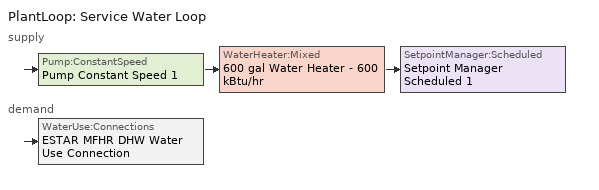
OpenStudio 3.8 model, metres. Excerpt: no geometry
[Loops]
PlantLoop 'Service Water Loop'
 supply: Pump:ConstantSpeed 'Pump Constant Speed 1' > WaterHeater:Mixed '600 gal Water Heater - 600 kBtu/hr' > SetpointManager:Scheduled 'Setpoint Manager Scheduled 1'
 demand: WaterUse:Connections 'ESTAR MFHR DHW Water Use Connection'
[SizingPeriod:DesignDay] Daily Dry-Bulb Temperature Range {deltaC}=9.3; Barometric Pressure {Pa}=100893; Wind Speed {m/s}=4.9; Wind Direction {deg}=220; Rain Indicator=No; Snow Indicator=No; Day of Month=21; Month=7; Day Type=SummerDesignDay; Daylight Saving Time Indicator=No; Dry-Bulb Temperature Range Modifier Type=DefaultMultipliers; Solar Model Indicator=ASHRAETau; ASHRAE Clear Sky Optical Depth for Beam Irradiance=0.465; ASHRAE Clear Sky Optical Depth for Diffuse Irradiance=1.966
Name | Maximum Dry-Bulb Temperature {C} | Humidity Condition Type | Wetbulb or DewPoint at Maximum Dry-Bulb {C} | Enthalpy at Maximum Dry-Bulb {J/kg}
Montreal Int'l Ann Clg .4% Condns WB=>MDB | 28.1 | Wetbulb | 23.2
Montreal Int'l Ann Clg .4% Condns DP=>MDB | 26 | Dewpoint | 21.6
Montreal Int'l Ann Clg .4% Condns Enth=>MDB | 28.1 | Enthalpy | 23 | 69300
[Zone equipment]
Thermal Zone 29: Elec Baseboard 37, PTHP 37
Thermal Zone 30: Elec Baseboard 46, PTHP 46
Thermal Zone 31: Elec Baseboard 50, PTHP 50
Thermal Zone 32: Elec Baseboard 41, PTHP 41
Thermal Zone 33: Elec Baseboard 51, PTHP 51
Thermal Zone 34: Elec Baseboard 38, PTHP 38
Thermal Zone 35: Elec Baseboard 39, PTHP 39
Thermal Zone 36: Elec Baseboard 8, PTHP 8
Thermal Zone 37: Elec Baseboard 14, PTHP 14
Thermal Zone 38: Elec Baseboard 2, PTHP 2
Thermal Zone 39: Elec Baseboard 3, PTHP 3
Thermal Zone 40: Elec Baseboard 19, PTHP 19
Thermal Zone 41: Elec Baseboard 11, PTHP 11
Thermal Zone 42: Elec Baseboard 5, PTHP 5
Thermal Zone 43: Elec Baseboard 6, PTHP 6
Thermal Zone 44: Elec Baseboard 13, PTHP 13
Thermal Zone 45: Elec Baseboard 9, PTHP 9
Thermal Zone 46: Elec Baseboard 12, PTHP 12
Thermal Zone 47: Elec Baseboard 7, PTHP 7
Thermal Zone 48: Elec Baseboard 16, PTHP 16
Thermal Zone 49: Elec Baseboard 15, PTHP 15
Thermal Zone 50: Elec Baseboard 17, PTHP 17
Thermal Zone 51: Elec Baseboard 4, PTHP 4
Thermal Zone 52: Elec Baseboard 1, PTHP 1
Thermal Zone 53: Elec Baseboard 10, PTHP 10
Thermal Zone 54: Elec Baseboard 20, PTHP 20
Thermal Zone 55: Elec Baseboard 18, PTHP 18
[WaterUse:Equipment:Definition]
Whole Building Water Equipment Definition - 100 units 200 occupants 1: Peak Flow Rate {m3/s}=0.000525124; Target Temperature Schedule=SHW_Temperature_140F; Sensible Fraction Schedule=Fraction Sensible - 0.2 1; Latent Fraction Schedule=Fraction Sensible - 0.05 1
[ZoneHVAC:Baseboard:Convective:Electric] Availability Schedule=Always On Discrete hvac_library; Nominal Capacity {W}=autosize; Efficiency=1
Elec Baseboard; Elec Baseboard 1; Elec Baseboard 2; Elec Baseboard 3; Elec Baseboard 4; Elec Baseboard 5; Elec Baseboard 6; Elec Baseboard 7; Elec Baseboard 8; Elec Baseboard 9; Elec Baseboard 10; Elec Baseboard 11; Elec Baseboard 12; Elec Baseboard 13; Elec Baseboard 14; Elec Baseboard 15; Elec Baseboard 16; Elec Baseboard 17; Elec Baseboard 18; Elec Baseboard 19; Elec Baseboard 20; Elec Baseboard 21; Elec Baseboard 22; Elec Baseboard 23; Elec Baseboard 24; Elec Baseboard 25; Elec Baseboard 26; Elec Baseboard 27; Elec Baseboard 28; Elec Baseboard 29; Elec Baseboard 30; Elec Baseboard 31; Elec Baseboard 32; Elec Baseboard 33; Elec Baseboard 34; Elec Baseboard 35; Elec Baseboard 36; Elec Baseboard 37; Elec Baseboard 38; Elec Baseboard 39; Elec Baseboard 40; Elec Baseboard 41; Elec Baseboard 42; Elec Baseboard 43; Elec Baseboard 44; Elec Baseboard 45; Elec Baseboard 46; Elec Baseboard 47; Elec Baseboard 48; Elec Baseboard 49; Elec Baseboard 50; Elec Baseboard 51; Elec Baseboard 52; Elec Baseboard 53; Elec Baseboard 54
[ZoneHVAC:PackagedTerminalHeatPump] Availability Schedule=Always On Discrete hvac_library; Supply Air Flow Rate During Cooling Operation {m3/s}=Autosize; Supply Air Flow Rate During Heating Operation {m3/s}=Autosize; Supply Air Flow Rate When No Cooling or Heating is Needed {m3/s}=Autosize; No Load Supply Air Flow Rate Control Set To Low Speed=Yes; Outdoor Air Flow Rate During Cooling Operation {m3/s}=Autosize; Outdoor Air Flow Rate During Heating Operation {m3/s}=Autosize; Outdoor Air Flow Rate When No Cooling or Heating is Needed {m3/s}=Autosize; Maximum Supply Air Temperature from Supplemental Heater {C}=Autosize; Supply Air Fan Operating Mode Schedule=Always On Discrete hvac_library
Name | Supply Air Fan | Heating Coil | Cooling Coil | Supplemental Heating Coil
PTHP | PTHP CV Fan | PTHP 1 Spd DX Htg Coil | PTHP 1 Spd DX Clg Coil | PTHP Elec Htg Backup Coil
PTHP 1 | PTHP CV Fan 1 | PTHP 1 Spd DX Htg Coil 1 | PTHP 1 Spd DX Clg Coil 1 | PTHP Elec Htg Backup Coil 1
PTHP 2 | PTHP CV Fan 2 | PTHP 1 Spd DX Htg Coil 2 | PTHP 1 Spd DX Clg Coil 2 | PTHP Elec Htg Backup Coil 2
PTHP 3 | PTHP CV Fan 3 | PTHP 1 Spd DX Htg Coil 3 | PTHP 1 Spd DX Clg Coil 3 | PTHP Elec Htg Backup Coil 3
PTHP 4 | PTHP CV Fan 4 | PTHP 1 Spd DX Htg Coil 4 | PTHP 1 Spd DX Clg Coil 4 | PTHP Elec Htg Backup Coil 4
PTHP 5 | PTHP CV Fan 5 | PTHP 1 Spd DX Htg Coil 5 | PTHP 1 Spd DX Clg Coil 5 | PTHP Elec Htg Backup Coil 5
PTHP 6 | PTHP CV Fan 6 | PTHP 1 Spd DX Htg Coil 6 | PTHP 1 Spd DX Clg Coil 6 | PTHP Elec Htg Backup Coil 6
PTHP 7 | PTHP CV Fan 7 | PTHP 1 Spd DX Htg Coil 7 | PTHP 1 Spd DX Clg Coil 7 | PTHP Elec Htg Backup Coil 7
PTHP 8 | PTHP CV Fan 8 | PTHP 1 Spd DX Htg Coil 8 | PTHP 1 Spd DX Clg Coil 8 | PTHP Elec Htg Backup Coil 8
PTHP 9 | PTHP CV Fan 9 | PTHP 1 Spd DX Htg Coil 9 | PTHP 1 Spd DX Clg Coil 9 | PTHP Elec Htg Backup Coil 9
PTHP 10 | PTHP CV Fan 10 | PTHP 1 Spd DX Htg Coil 10 | PTHP 1 Spd DX Clg Coil 10 | PTHP Elec Htg Backup Coil 10
PTHP 11 | PTHP CV Fan 11 | PTHP 1 Spd DX Htg Coil 11 | PTHP 1 Spd DX Clg Coil 11 | PTHP Elec Htg Backup Coil 11
PTHP 12 | PTHP CV Fan 12 | PTHP 1 Spd DX Htg Coil 12 | PTHP 1 Spd DX Clg Coil 12 | PTHP Elec Htg Backup Coil 12
PTHP 13 | PTHP CV Fan 13 | PTHP 1 Spd DX Htg Coil 13 | PTHP 1 Spd DX Clg Coil 13 | PTHP Elec Htg Backup Coil 13
PTHP 14 | PTHP CV Fan 14 | PTHP 1 Spd DX Htg Coil 14 | PTHP 1 Spd DX Clg Coil 14 | PTHP Elec Htg Backup Coil 14
PTHP 15 | PTHP CV Fan 15 | PTHP 1 Spd DX Htg Coil 15 | PTHP 1 Spd DX Clg Coil 15 | PTHP Elec Htg Backup Coil 15
PTHP 16 | PTHP CV Fan 16 | PTHP 1 Spd DX Htg Coil 16 | PTHP 1 Spd DX Clg Coil 16 | PTHP Elec Htg Backup Coil 16
PTHP 17 | PTHP CV Fan 17 | PTHP 1 Spd DX Htg Coil 17 | PTHP 1 Spd DX Clg Coil 17 | PTHP Elec Htg Backup Coil 17
PTHP 18 | PTHP CV Fan 18 | PTHP 1 Spd DX Htg Coil 18 | PTHP 1 Spd DX Clg Coil 18 | PTHP Elec Htg Backup Coil 18
PTHP 19 | PTHP CV Fan 19 | PTHP 1 Spd DX Htg Coil 19 | PTHP 1 Spd DX Clg Coil 19 | PTHP Elec Htg Backup Coil 19
PTHP 20 | PTHP CV Fan 20 | PTHP 1 Spd DX Htg Coil 20 | PTHP 1 Spd DX Clg Coil 20 | PTHP Elec Htg Backup Coil 20
PTHP 21 | PTHP CV Fan 21 | PTHP 1 Spd DX Htg Coil 21 | PTHP 1 Spd DX Clg Coil 21 | PTHP Elec Htg Backup Coil 21
PTHP 22 | PTHP CV Fan 22 | PTHP 1 Spd DX Htg Coil 22 | PTHP 1 Spd DX Clg Coil 22 | PTHP Elec Htg Backup Coil 22
PTHP 23 | PTHP CV Fan 23 | PTHP 1 Spd DX Htg Coil 23 | PTHP 1 Spd DX Clg Coil 23 | PTHP Elec Htg Backup Coil 23
PTHP 24 | PTHP CV Fan 24 | PTHP 1 Spd DX Htg Coil 24 | PTHP 1 Spd DX Clg Coil 24 | PTHP Elec Htg Backup Coil 24
PTHP 25 | PTHP CV Fan 25 | PTHP 1 Spd DX Htg Coil 25 | PTHP 1 Spd DX Clg Coil 25 | PTHP Elec Htg Backup Coil 25
PTHP 26 | PTHP CV Fan 26 | PTHP 1 Spd DX Htg Coil 26 | PTHP 1 Spd DX Clg Coil 26 | PTHP Elec Htg Backup Coil 26
PTHP 27 | PTHP CV Fan 27 | PTHP 1 Spd DX Htg Coil 27 | PTHP 1 Spd DX Clg Coil 27 | PTHP Elec Htg Backup Coil 27
PTHP 28 | PTHP CV Fan 28 | PTHP 1 Spd DX Htg Coil 28 | PTHP 1 Spd DX Clg Coil 28 | PTHP Elec Htg Backup Coil 28
PTHP 29 | PTHP CV Fan 29 | PTHP 1 Spd DX Htg Coil 29 | PTHP 1 Spd DX Clg Coil 29 | PTHP Elec Htg Backup Coil 29
PTHP 30 | PTHP CV Fan 30 | PTHP 1 Spd DX Htg Coil 30 | PTHP 1 Spd DX Clg Coil 30 | PTHP Elec Htg Backup Coil 30
PTHP 31 | PTHP CV Fan 31 | PTHP 1 Spd DX Htg Coil 31 | PTHP 1 Spd DX Clg Coil 31 | PTHP Elec Htg Backup Coil 31
PTHP 32 | PTHP CV Fan 32 | PTHP 1 Spd DX Htg Coil 32 | PTHP 1 Spd DX Clg Coil 32 | PTHP Elec Htg Backup Coil 32
PTHP 33 | PTHP CV Fan 33 | PTHP 1 Spd DX Htg Coil 33 | PTHP 1 Spd DX Clg Coil 33 | PTHP Elec Htg Backup Coil 33
PTHP 34 | PTHP CV Fan 34 | PTHP 1 Spd DX Htg Coil 34 | PTHP 1 Spd DX Clg Coil 34 | PTHP Elec Htg Backup Coil 34
PTHP 35 | PTHP CV Fan 35 | PTHP 1 Spd DX Htg Coil 35 | PTHP 1 Spd DX Clg Coil 35 | PTHP Elec Htg Backup Coil 35
PTHP 36 | PTHP CV Fan 36 | PTHP 1 Spd DX Htg Coil 36 | PTHP 1 Spd DX Clg Coil 36 | PTHP Elec Htg Backup Coil 36
PTHP 37 | PTHP CV Fan 37 | PTHP 1 Spd DX Htg Coil 37 | PTHP 1 Spd DX Clg Coil 37 | PTHP Elec Htg Backup Coil 37
PTHP 38 | PTHP CV Fan 38 | PTHP 1 Spd DX Htg Coil 38 | PTHP 1 Spd DX Clg Coil 38 | PTHP Elec Htg Backup Coil 38
PTHP 39 | PTHP CV Fan 39 | PTHP 1 Spd DX Htg Coil 39 | PTHP 1 Spd DX Clg Coil 39 | PTHP Elec Htg Backup Coil 39
PTHP 40 | PTHP CV Fan 40 | PTHP 1 Spd DX Htg Coil 40 | PTHP 1 Spd DX Clg Coil 40 | PTHP Elec Htg Backup Coil 40
PTHP 41 | PTHP CV Fan 41 | PTHP 1 Spd DX Htg Coil 41 | PTHP 1 Spd DX Clg Coil 41 | PTHP Elec Htg Backup Coil 41
PTHP 42 | PTHP CV Fan 42 | PTHP 1 Spd DX Htg Coil 42 | PTHP 1 Spd DX Clg Coil 42 | PTHP Elec Htg Backup Coil 42
PTHP 43 | PTHP CV Fan 43 | PTHP 1 Spd DX Htg Coil 43 | PTHP 1 Spd DX Clg Coil 43 | PTHP Elec Htg Backup Coil 43
PTHP 44 | PTHP CV Fan 44 | PTHP 1 Spd DX Htg Coil 44 | PTHP 1 Spd DX Clg Coil 44 | PTHP Elec Htg Backup Coil 44
PTHP 45 | PTHP CV Fan 45 | PTHP 1 Spd DX Htg Coil 45 | PTHP 1 Spd DX Clg Coil 45 | PTHP Elec Htg Backup Coil 45
PTHP 46 | PTHP CV Fan 46 | PTHP 1 Spd DX Htg Coil 46 | PTHP 1 Spd DX Clg Coil 46 | PTHP Elec Htg Backup Coil 46
PTHP 47 | PTHP CV Fan 47 | PTHP 1 Spd DX Htg Coil 47 | PTHP 1 Spd DX Clg Coil 47 | PTHP Elec Htg Backup Coil 47
PTHP 48 | PTHP CV Fan 48 | PTHP 1 Spd DX Htg Coil 48 | PTHP 1 Spd DX Clg Coil 48 | PTHP Elec Htg Backup Coil 48
PTHP 49 | PTHP CV Fan 49 | PTHP 1 Spd DX Htg Coil 49 | PTHP 1 Spd DX Clg Coil 49 | PTHP Elec Htg Backup Coil 49
PTHP 50 | PTHP CV Fan 50 | PTHP 1 Spd DX Htg Coil 50 | PTHP 1 Spd DX Clg Coil 50 | PTHP Elec Htg Backup Coil 50
PTHP 51 | PTHP CV Fan 51 | PTHP 1 Spd DX Htg Coil 51 | PTHP 1 Spd DX Clg Coil 51 | PTHP Elec Htg Backup Coil 51
PTHP 52 | PTHP CV Fan 52 | PTHP 1 Spd DX Htg Coil 52 | PTHP 1 Spd DX Clg Coil 52 | PTHP Elec Htg Backup Coil 52
PTHP 53 | PTHP CV Fan 53 | PTHP 1 Spd DX Htg Coil 53 | PTHP 1 Spd DX Clg Coil 53 | PTHP Elec Htg Backup Coil 53
PTHP 54 | PTHP CV Fan 54 | PTHP 1 Spd DX Htg Coil 54 | PTHP 1 Spd DX Clg Coil 54 | PTHP Elec Htg Backup Coil 54
[Fan:ConstantVolume] Availability Schedule=Always On Discrete hvac_library; Maximum Flow Rate {m3/s}=AutoSize
PTHP CV Fan; PTHP CV Fan 1; PTHP CV Fan 2; PTHP CV Fan 3; PTHP CV Fan 4; PTHP CV Fan 5; PTHP CV Fan 6; PTHP CV Fan 7; PTHP CV Fan 8; PTHP CV Fan 9; PTHP CV Fan 10; PTHP CV Fan 11; PTHP CV Fan 12; PTHP CV Fan 13; PTHP CV Fan 14; PTHP CV Fan 15; PTHP CV Fan 16; PTHP CV Fan 17; PTHP CV Fan 18; PTHP CV Fan 19; PTHP CV Fan 20; PTHP CV Fan 21; PTHP CV Fan 22; PTHP CV Fan 23; PTHP CV Fan 24; PTHP CV Fan 25; PTHP CV Fan 26; PTHP CV Fan 27; PTHP CV Fan 28; PTHP CV Fan 29; PTHP CV Fan 30; PTHP CV Fan 31; PTHP CV Fan 32; PTHP CV Fan 33; PTHP CV Fan 34; PTHP CV Fan 35; PTHP CV Fan 36; PTHP CV Fan 37; PTHP CV Fan 38; PTHP CV Fan 39; PTHP CV Fan 40; PTHP CV Fan 41; PTHP CV Fan 42; PTHP CV Fan 43; PTHP CV Fan 44; PTHP CV Fan 45; PTHP CV Fan 46; PTHP CV Fan 47; PTHP CV Fan 48; PTHP CV Fan 49; PTHP CV Fan 50; PTHP CV Fan 51; PTHP CV Fan 52; PTHP CV Fan 53; PTHP CV Fan 54
[Coil:Heating:DX:SingleSpeed] Availability Schedule=Always On Discrete hvac_library; Rated Total Heating Capacity {W}=2.22045e-16; Rated COP {W/W}=5; Rated Air Flow Rate {m3/s}=Autosize; Rated Supply Fan Power Per Volume Flow Rate 2017 {W/(m3/s)}=773.3; Rated Supply Fan Power Per Volume Flow Rate 2023 {W/(m3/s)}=934.4; Total Heating Capacity Function of Temperature Curve=OS:Curve:Biquadratic 11; Total Heating Capacity Function of Flow Fraction Curve=OS:Curve:Quadratic 14; Energy Input Ratio Function of Temperature Curve=OS:Curve:Biquadratic 12; Energy Input Ratio Function of Flow Fraction Curve=OS:Curve:Quadratic 15; Part Load Fraction Correlation Curve=OS:Curve:Quadratic 16; Defrost Strategy=Resistive; Defrost Control=Timed; Defrost Time Period Fraction=0.166667; Resistive Defrost Heater Capacity {W}=2000
PTHP 1 Spd DX Htg Coil; PTHP 1 Spd DX Htg Coil 1; PTHP 1 Spd DX Htg Coil 2; PTHP 1 Spd DX Htg Coil 3; PTHP 1 Spd DX Htg Coil 4; PTHP 1 Spd DX Htg Coil 5; PTHP 1 Spd DX Htg Coil 6; PTHP 1 Spd DX Htg Coil 7; PTHP 1 Spd DX Htg Coil 8; PTHP 1 Spd DX Htg Coil 9; PTHP 1 Spd DX Htg Coil 10; PTHP 1 Spd DX Htg Coil 11; PTHP 1 Spd DX Htg Coil 12; PTHP 1 Spd DX Htg Coil 13; PTHP 1 Spd DX Htg Coil 14; PTHP 1 Spd DX Htg Coil 15; PTHP 1 Spd DX Htg Coil 16; PTHP 1 Spd DX Htg Coil 17; PTHP 1 Spd DX Htg Coil 18; PTHP 1 Spd DX Htg Coil 19; PTHP 1 Spd DX Htg Coil 20; PTHP 1 Spd DX Htg Coil 21; PTHP 1 Spd DX Htg Coil 22; PTHP 1 Spd DX Htg Coil 23; PTHP 1 Spd DX Htg Coil 24; PTHP 1 Spd DX Htg Coil 25; PTHP 1 Spd DX Htg Coil 26; PTHP 1 Spd DX Htg Coil 27; PTHP 1 Spd DX Htg Coil 28; PTHP 1 Spd DX Htg Coil 29; PTHP 1 Spd DX Htg Coil 30; PTHP 1 Spd DX Htg Coil 31; PTHP 1 Spd DX Htg Coil 32; PTHP 1 Spd DX Htg Coil 33; PTHP 1 Spd DX Htg Coil 34; PTHP 1 Spd DX Htg Coil 35; PTHP 1 Spd DX Htg Coil 36; PTHP 1 Spd DX Htg Coil 37; PTHP 1 Spd DX Htg Coil 38; PTHP 1 Spd DX Htg Coil 39; PTHP 1 Spd DX Htg Coil 40; PTHP 1 Spd DX Htg Coil 41; PTHP 1 Spd DX Htg Coil 42; PTHP 1 Spd DX Htg Coil 43; PTHP 1 Spd DX Htg Coil 44; PTHP 1 Spd DX Htg Coil 45; PTHP 1 Spd DX Htg Coil 46; PTHP 1 Spd DX Htg Coil 47; PTHP 1 Spd DX Htg Coil 48; PTHP 1 Spd DX Htg Coil 49; PTHP 1 Spd DX Htg Coil 50; PTHP 1 Spd DX Htg Coil 51; PTHP 1 Spd DX Htg Coil 52; PTHP 1 Spd DX Htg Coil 53; PTHP 1 Spd DX Htg Coil 54
[Coil:Cooling:DX:SingleSpeed] Availability Schedule=Always On Discrete hvac_library; Rated Total Cooling Capacity {W}=Autosize; Rated Sensible Heat Ratio=Autosize; Rated COP {W/W}=3; Rated Air Flow Rate {m3/s}=Autosize; Rated Evaporator Fan Power Per Volume Flow Rate 2017 {W/(m3/s)}=773.3; Rated Evaporator Fan Power Per Volume Flow Rate 2023 {W/(m3/s)}=934.4; Total Cooling Capacity Function of Temperature Curve=OS:Curve:Biquadratic 9; Total Cooling Capacity Function of Flow Fraction Curve=OS:Curve:Quadratic 11; Energy Input Ratio Function of Temperature Curve=OS:Curve:Biquadratic 10; Energy Input Ratio Function of Flow Fraction Curve=OS:Curve:Quadratic 12; Part Load Fraction Correlation Curve=OS:Curve:Quadratic 13; Minimum Outdoor Dry-Bulb Temperature for Compressor Operation {C}=-25; Nominal Time for Condensate Removal to Begin {s}=0; Ratio of Initial Moisture Evaporation Rate and Steady State Latent Capacity=0; Maximum Cycling Rate {cycles/hr}=0; Latent Capacity Time Constant {s}=0; Condenser Type=AirCooled; Evaporative Condenser Effectiveness=0; Evaporative Condenser Air Flow Rate {m3/s}=Autosize; Evaporative Condenser Pump Rated Power Consumption {W}=Autosize; Crankcase Heater Capacity {W}=0; Maximum Outdoor Dry-Bulb Temperature for Crankcase Heater Operation {C}=0; Basin Heater Capacity {W/K}=0; Basin Heater Setpoint Temperature {C}=10
PTHP 1 Spd DX Clg Coil; PTHP 1 Spd DX Clg Coil 1; PTHP 1 Spd DX Clg Coil 2; PTHP 1 Spd DX Clg Coil 3; PTHP 1 Spd DX Clg Coil 4; PTHP 1 Spd DX Clg Coil 5; PTHP 1 Spd DX Clg Coil 6; PTHP 1 Spd DX Clg Coil 7; PTHP 1 Spd DX Clg Coil 8; PTHP 1 Spd DX Clg Coil 9; PTHP 1 Spd DX Clg Coil 10; PTHP 1 Spd DX Clg Coil 11; PTHP 1 Spd DX Clg Coil 12; PTHP 1 Spd DX Clg Coil 13; PTHP 1 Spd DX Clg Coil 14; PTHP 1 Spd DX Clg Coil 15; PTHP 1 Spd DX Clg Coil 16; PTHP 1 Spd DX Clg Coil 17; PTHP 1 Spd DX Clg Coil 18; PTHP 1 Spd DX Clg Coil 19; PTHP 1 Spd DX Clg Coil 20; PTHP 1 Spd DX Clg Coil 21; PTHP 1 Spd DX Clg Coil 22; PTHP 1 Spd DX Clg Coil 23; PTHP 1 Spd DX Clg Coil 24; PTHP 1 Spd DX Clg Coil 25; PTHP 1 Spd DX Clg Coil 26; PTHP 1 Spd DX Clg Coil 27; PTHP 1 Spd DX Clg Coil 28; PTHP 1 Spd DX Clg Coil 29; PTHP 1 Spd DX Clg Coil 30; PTHP 1 Spd DX Clg Coil 31; PTHP 1 Spd DX Clg Coil 32; PTHP 1 Spd DX Clg Coil 33; PTHP 1 Spd DX Clg Coil 34; PTHP 1 Spd DX Clg Coil 35; PTHP 1 Spd DX Clg Coil 36; PTHP 1 Spd DX Clg Coil 37; PTHP 1 Spd DX Clg Coil 38; PTHP 1 Spd DX Clg Coil 39; PTHP 1 Spd DX Clg Coil 40; PTHP 1 Spd DX Clg Coil 41; PTHP 1 Spd DX Clg Coil 42; PTHP 1 Spd DX Clg Coil 43; PTHP 1 Spd DX Clg Coil 44; PTHP 1 Spd DX Clg Coil 45; PTHP 1 Spd DX Clg Coil 46; PTHP 1 Spd DX Clg Coil 47; PTHP 1 Spd DX Clg Coil 48; PTHP 1 Spd DX Clg Coil 49; PTHP 1 Spd DX Clg Coil 50; PTHP 1 Spd DX Clg Coil 51; PTHP 1 Spd DX Clg Coil 52; PTHP 1 Spd DX Clg Coil 53; PTHP 1 Spd DX Clg Coil 54
[Coil:Heating:Electric] Availability Schedule=Always On Discrete hvac_library
PTHP Elec Htg Backup Coil; PTHP Elec Htg Backup Coil 1; PTHP Elec Htg Backup Coil 2; PTHP Elec Htg Backup Coil 3; PTHP Elec Htg Backup Coil 4; PTHP Elec Htg Backup Coil 5; PTHP Elec Htg Backup Coil 6; PTHP Elec Htg Backup Coil 7; PTHP Elec Htg Backup Coil 8; PTHP Elec Htg Backup Coil 9; PTHP Elec Htg Backup Coil 10; PTHP Elec Htg Backup Coil 11; PTHP Elec Htg Backup Coil 12; PTHP Elec Htg Backup Coil 13; PTHP Elec Htg Backup Coil 14; PTHP Elec Htg Backup Coil 15; PTHP Elec Htg Backup Coil 16; PTHP Elec Htg Backup Coil 17; PTHP Elec Htg Backup Coil 18; PTHP Elec Htg Backup Coil 19; PTHP Elec Htg Backup Coil 20; PTHP Elec Htg Backup Coil 21; PTHP Elec Htg Backup Coil 22; PTHP Elec Htg Backup Coil 23; PTHP Elec Htg Backup Coil 24; PTHP Elec Htg Backup Coil 25; PTHP Elec Htg Backup Coil 26; PTHP Elec Htg Backup Coil 27; PTHP Elec Htg Backup Coil 28; PTHP Elec Htg Backup Coil 29; PTHP Elec Htg Backup Coil 30; PTHP Elec Htg Backup Coil 31; PTHP Elec Htg Backup Coil 32; PTHP Elec Htg Backup Coil 33; PTHP Elec Htg Backup Coil 34; PTHP Elec Htg Backup Coil 35; PTHP Elec Htg Backup Coil 36; PTHP Elec Htg Backup Coil 37; PTHP Elec Htg Backup Coil 38; PTHP Elec Htg Backup Coil 39; PTHP Elec Htg Backup Coil 40; PTHP Elec Htg Backup Coil 41; PTHP Elec Htg Backup Coil 42; PTHP Elec Htg Backup Coil 43; PTHP Elec Htg Backup Coil 44; PTHP Elec Htg Backup Coil 45; PTHP Elec Htg Backup Coil 46; PTHP Elec Htg Backup Coil 47; PTHP Elec Htg Backup Coil 48; PTHP Elec Htg Backup Coil 49; PTHP Elec Htg Backup Coil 50; PTHP Elec Htg Backup Coil 51; PTHP Elec Htg Backup Coil 52; PTHP Elec Htg Backup Coil 53; PTHP Elec Htg Backup Coil 54
[WaterUse:Connections] Hot Water Supply Temperature Schedule=MURB hot water equipment schedule; Cold Water Supply Temperature Schedule=Cold water temperature
Name | Drain Water Heat Exchanger Type | Drain Water Heat Exchanger Destination | Water Use Equipment Name 1
Water Use Connection
ESTAR MFHR DHW Water Use Connection | None | Plant | ESTAR MFHR Whole Building Water Use Equipment
[PlantLoop]
Service Water Loop: Glycol Concentration=0; Maximum Loop Temperature {C}=60; Minimum Loop Temperature {C}=10; Plant Loop Volume {m3}=Autocalculate; Load Distribution Scheme=Optimal
[Sizing:Plant]
Service Water Loop: Loop Type=Heating; Design Loop Exit Temperature {C}=60; Loop Design Temperature Difference {deltaC}=5; Sizing Option=NonCoincident; Zone Timesteps in Averaging Window=1; Coincident Sizing Factor Mode=None
[SetpointManager:Scheduled]
Setpoint Manager Scheduled 1: Control Variable=Temperature; Schedule=SHW_Temperature_140F
[Pump:ConstantSpeed]
Pump Constant Speed 1: Rated Flow Rate {m3/s}=autosize; Rated Pump Head {Pa}=29891; Rated Power Consumption {W}=autosize; Motor Efficiency=0.9; Fraction of Motor Inefficiencies to Fluid Stream=0; Pump Control Type=Intermittent; Design Power Sizing Method=PowerPerFlowPerPressure; Design Electric Power per Unit Flow Rate {W/(m3/s)}=348701.1; Design Shaft Power per Unit Flow Rate per Unit Head {W-s/m3-Pa}=1.28205
[WaterHeater:Mixed]
600 gal Water Heater - 600 kBtu/hr: Tank Volume {m3}=Autosize; Setpoint Temperature Schedule=SHW_Temperature_140F; Deadband Temperature Difference {deltaC}=5; Maximum Temperature Limit {C}=82.22222; Heater Control Type=Cycle; Heater Maximum Capacity {W}=175842; Heater Fuel Type=NaturalGas; Heater Thermal Efficiency=0.801543; Off Cycle Parasitic Fuel Consumption Rate {W}=2562; Off Cycle Parasitic Fuel Type=NaturalGas; Off Cycle Parasitic Heat Fraction to Tank=0.8; On Cycle Parasitic Fuel Consumption Rate {W}=2562; On Cycle Parasitic Fuel Type=NaturalGas; Ambient Temperature Indicator=Schedule; Ambient Temperature Schedule=Water Heater Ambient Temp Schedule - 70F; Off Cycle Loss Coefficient to Ambient Temperature {W/K}=6; On Cycle Loss Coefficient to Ambient Temperature {W/K}=6; Use Side Effectiveness=1; Source Side Effectiveness=1; Use Side Design Flow Rate {m3/s}=autosize; Source Side Design Flow Rate {m3/s}=autosize; Indirect Water Heating Recovery Time {hr}=1.5; Source Side Flow Control Mode=IndirectHeatPrimarySetpoint
[WaterHeater:Sizing]
600 gal Water Heater - 600 kBtu/hr: Design Mode=PeakDraw; Time Storage Can Meet Peak Draw {hr}=0.538503; Time for Tank Recovery {hr}=0; Nominal Tank Volume for Autosizing Plant Connections {m3}=1
[WaterUse:Equipment]
ESTAR MFHR Whole Building Water Use Equipment: Water Use Equipment Definition=Whole Building Water Equipment Definition - 100 units 200 occupants 1; Flow Rate Fraction Schedule=ESTAR MFHR DHW Fraction Schedule
[Schedule:Constant]
Always On Discrete hvac_library: Value=1
[Schedule:Ruleset]
Name | Default Day Schedule | Summer Design Day Schedule | Winter Design Day Schedule
MURB hot water equipment schedule | Medium Office Hot Water Equipment Default Schedule 1 | Medium Office Hot Water Equipment Summer Design Day Schedule 2 | Medium Office Hot Water Equipment Winter Design Day Schedule 2
Cold water temperature | Schedule Day 84
SHW_Temperature_140F | SHW_Temperature_140F_Default | SHW_Temperature_140F_Summer_Design_Day | SHW_Temperature_140F_Winter_Design_Day
Water Heater Ambient Temp Schedule - 70F | Water Heater Ambient Temp Schedule - 70F_Default | Water Heater Ambient Temp Schedule - 70F_Summer_Design_Day | Water Heater Ambient Temp Schedule - 70F_Winter_Design_Day
ESTAR MFHR DHW Fraction Schedule | ESTAR MFHR DHW Schedule Day
Fraction Sensible - 0.2 1 | Fraction Sensible DefaultDay - 0.2 1
Fraction Sensible - 0.05 1 | Fraction Latent DefaultDay - 0.05 1
[Schedule:Day]
Medium Office Hot Water Equipment Default Schedule 1: No, 1, 0, 0.04, 2, 0, 0.04, 3, 0, 0.04, 4, 0, 0.04, 5, 0, 0.04, 6, 0, 0.07, 7, 0, 0.04, 8, 0, 0.04, 9, 0, 0.04, 10, 0, 0.04, 11, 0, 0.04, 12, 0, 0.06, 13, 0, 0.06, 14, 0, 0.09, 15, 0, 0.06, 16, 0, 0.04, 17, 0, 0.04, 18, 0, 0.04, 19, 0, 0.04, 20, 0, 0.04, 21, 0, 0.04, 22, 0, 0.07, 23, 0, 0.04, 24, 0, 0.04
Medium Office Hot Water Equipment Summer Design Day Schedule 2: No, 1, 0, 0.05, 2, 0, 0.05, 3, 0, 0.05, 4, 0, 0.05, 5, 0, 0.05, 6, 0, 0.08, 7, 0, 0.07, 8, 0, 0.19, 9, 0, 0.35, 10, 0, 0.38, 11, 0, 0.39, 12, 0, 0.47, 13, 0, 0.57, 14, 0, 0.54, 15, 0, 0.34, 16, 0, 0.33, 17, 0, 0.44, 18, 0, 0.26, 19, 0, 0.21, 20, 0, 0.15, 21, 0, 0.17, 22, 0, 0.08, 23, 0, 0.05, 24, 0, 0.05
Medium Office Hot Water Equipment Winter Design Day Schedule 2: No, 1, 0, 0.058024, 2, 0, 0.05, 3, 0, 0.05, 4, 0, 0.05, 5, 0, 0.05, 6, 0, 0.08, 7, 0, 0.07, 8, 0, 0.11, 9, 0, 0.15, 10, 0, 0.21, 11, 0, 0.19, 12, 0, 0.23, 13, 0, 0.2, 14, 0, 0.19, 15, 0, 0.15, 16, 0, 0.13, 17, 0, 0.14, 18, 0, 0.0784316, 19, 0, 0.0784316, 20, 0, 0.0784316, 21, 0, 0.0784316, 22, 0, 0.09, 23, 0, 0.05, 24, 0, 0.05
Friday 2: No, 1, 0, 0.37, 2, 0, 0.27, 3, 0, 0.19, 4, 0, 0.16, 5, 0, 0.2, 6, 0, 0.28, 7, 0, 0.53, 8, 0, 0.77, 9, 0, 0.89, 10, 0, 0.83, 11, 0, 0.78, 12, 0, 0.72, 13, 0, 0.71, 14, 0, 0.63, 15, 0, 0.55, 16, 0, 0.57, 17, 0, 0.65, 18, 0, 0.75, 19, 0, 0.82, 20, 0, 0.83, 21, 0, 0.79, 22, 0, 0.78, 23, 0, 0.69, 24, 0, 0.57
Weekday 2: No, 1, 0, 0.321315, 2, 0, 0.234675, 3, 0, 0.18, 4, 0, 0.17, 5, 0, 0.19, 6, 0, 0.3, 7, 0, 0.56, 8, 0, 0.84, 9, 0, 0.88, 10, 0, 0.72, 11, 0, 0.67, 12, 0, 0.64, 13, 0, 0.62, 14, 0, 0.55, 15, 0, 0.5, 16, 0, 0.55, 17, 0, 0.86, 18, 0, 0.97, 19, 0, 1, 20, 0, 0.99, 21, 0, 0.9, 22, 0, 0.74, 23, 0, 0.72, 24, 0, 0.49
Medium Office Hot Water Equipment Weekends 2: No, 1, 0, 0.37, 2, 0, 0.26, 3, 0, 0.2, 4, 0, 0.16, 5, 0, 0.16, 6, 0, 0.2, 7, 0, 0.31, 8, 0, 0.48, 9, 0, 0.73, 10, 0, 0.89, 11, 0, 0.9, 12, 0, 0.91, 13, 0, 0.87, 14, 0, 0.8, 15, 0, 0.72, 16, 0, 0.69, 17, 0, 0.72, 18, 0, 0.8, 19, 0, 0.9, 20, 0, 0.93, 21, 0, 0.89, 22, 0, 0.85, 23, 0, 0.72, 24, 0, 0.53
Schedule Day 84: No, 24, 0, 6.5
Schedule Day 95: No, 24, 0, 7
Schedule Day 94: No, 24, 0, 10
Schedule Day 93; Schedule Day 89: No, 24, 0, 12
Schedule Day 92: No, 24, 0, 15
Schedule Day 91: No, 24, 0, 16
Schedule Day 90: No, 24, 0, 14
Schedule Day 88: No, 24, 0, 9
Schedule Day 87; Schedule Day 86; Schedule Day 85: No, 24, 0, 6
SHW_Temperature_140F_Default; SHW_Temperature_140F_Summer_Design_Day; SHW_Temperature_140F_Winter_Design_Day: No, 24, 0, 60
Water Heater Ambient Temp Schedule - 70F_Default; Water Heater Ambient Temp Schedule - 70F_Summer_Design_Day; Water Heater Ambient Temp Schedule - 70F_Winter_Design_Day: No, 24, 0, 21.11
ESTAR MFHR DHW Schedule Day: No, 6, 0, 0.05, 7, 0, 0.3, 8, 0, 0.5, 9, 0, 0.4, 11, 0, 0.3, 12, 0, 0.35, 13, 0, 0.4, 15, 0, 0.35, 17, 0, 0.3, 19, 0, 0.5, 20, 0, 0.4, 21, 0, 0.35, 22, 0, 0.45, 23, 0, 0.3, 24, 0, 0.05
Fraction Sensible DefaultDay - 0.2 1: No, 24, 0, 0.2
Fraction Latent DefaultDay - 0.05 1: No, 24, 0, 0.05
[Schedule:Rule]
Name | Schedule Ruleset | Rule Order | Day Schedule | Apply Friday | Apply Monday | Apply Tuesday | Apply Wednesday | Apply Thursday | Apply Sunday | Apply Saturday | Date Specification Type | Start Month | Start Day | End Month | End Day
Friday 1 | MURB hot water equipment schedule | 0 | Friday 2 | Yes
Schedule Rule 447 | MURB hot water equipment schedule | 1 | Weekday 2 |  | Yes | Yes | Yes | Yes
Weekend 1 | MURB hot water equipment schedule | 2 | Medium Office Hot Water Equipment Weekends 2 |  |  |  |  |  | Yes | Yes
Schedule Rule 528 | Cold water temperature | 0 | Schedule Day 95 | Yes | Yes | Yes | Yes | Yes | Yes | Yes | DateRange | 12 | 1 | 12 | 31
Schedule Rule 527 | Cold water temperature | 1 | Schedule Day 94 | Yes | Yes | Yes | Yes | Yes | Yes | Yes | DateRange | 11 | 1 | 11 | 30
Schedule Rule 526 | Cold water temperature | 2 | Schedule Day 93 | Yes | Yes | Yes | Yes | Yes | Yes | Yes | DateRange | 10 | 1 | 10 | 31
Schedule Rule 525 | Cold water temperature | 3 | Schedule Day 92 | Yes | Yes | Yes | Yes | Yes | Yes | Yes | DateRange | 9 | 1 | 9 | 30
Schedule Rule 524 | Cold water temperature | 4 | Schedule Day 91 | Yes | Yes | Yes | Yes | Yes | Yes | Yes | DateRange | 8 | 1 | 8 | 31
Schedule Rule 518 | Cold water temperature | 5 | Schedule Day 90 | Yes | Yes | Yes | Yes | Yes | Yes | Yes | DateRange | 7 | 1 | 7 | 31
Schedule Rule 523 | Cold water temperature | 6 | Schedule Day 89 | Yes | Yes | Yes | Yes | Yes | Yes | Yes | DateRange | 6 | 1 | 6 | 30
Schedule Rule 522 | Cold water temperature | 7 | Schedule Day 88 | Yes | Yes | Yes | Yes | Yes | Yes | Yes | DateRange | 5 | 1 | 5 | 31
Schedule Rule 521 | Cold water temperature | 8 | Schedule Day 87 | Yes | Yes | Yes | Yes | Yes | Yes | Yes | DateRange | 4 | 1 | 4 | 30
Schedule Rule 520 | Cold water temperature | 9 | Schedule Day 86 | Yes | Yes | Yes | Yes | Yes | Yes | Yes | DateRange | 3 | 1 | 3 | 31
Schedule Rule 519 | Cold water temperature | 10 | Schedule Day 85 | Yes | Yes | Yes | Yes | Yes | Yes | Yes | DateRange | 2 | 1 | 2 | 28
[Curve:Biquadratic]
Name | Coefficient1 Constant | Coefficient2 x | Coefficient3 x**2 | Coefficient4 y | Coefficient5 y**2 | Coefficient6 x*y | Minimum Value of x {BasedOnField A2} | Maximum Value of x {BasedOnField A2} | Minimum Value of y {BasedOnField A3} | Maximum Value of y {BasedOnField A3}
OS:Curve:Biquadratic 11 | 0.758746 | 0 | 0 | 0.027626 | 0.000148716 | 0 | 0 | 1 | 0 | 1
OS:Curve:Biquadratic 12 | 1.19248 | -0.0300438 | 0.00103745 | 0 | 0 | 0 | -20 | 20 | 0 | 1
OS:Curve:Biquadratic 9 | 0.42415 | 0.04426 | -0.00042 | 0.00333 | -8e-05 | -0.00021 | 17 | 22 | 13 | 46
OS:Curve:Biquadratic 10 | 1.23649 | -0.02431 | 0.00057 | -0.01434 | 0.00063 | -0.00038 | 17 | 22 | 13 | 46
[Curve:Quadratic]
Name | Coefficient1 Constant | Coefficient2 x | Coefficient3 x**2 | Minimum Value of x {BasedOnField A2} | Maximum Value of x {BasedOnField A2}
OS:Curve:Quadratic 14 | 0.84 | 0.16 | 0 | 0.5 | 1.5
OS:Curve:Quadratic 15 | 1.3824 | -0.4336 | 0.0512 | 0 | 1
OS:Curve:Quadratic 16 | 0.85 | 0.15 | 0 | 0 | 1
OS:Curve:Quadratic 11 | 0.77136 | 0.34053 | -0.11088 | 0.75918 | 1.13877
OS:Curve:Quadratic 12 | 1.2055 | -0.32953 | 0.12308 | 0.75918 | 1.13877
OS:Curve:Quadratic 13 | 0.771 | 0.229 | 0 | 0 | 1
